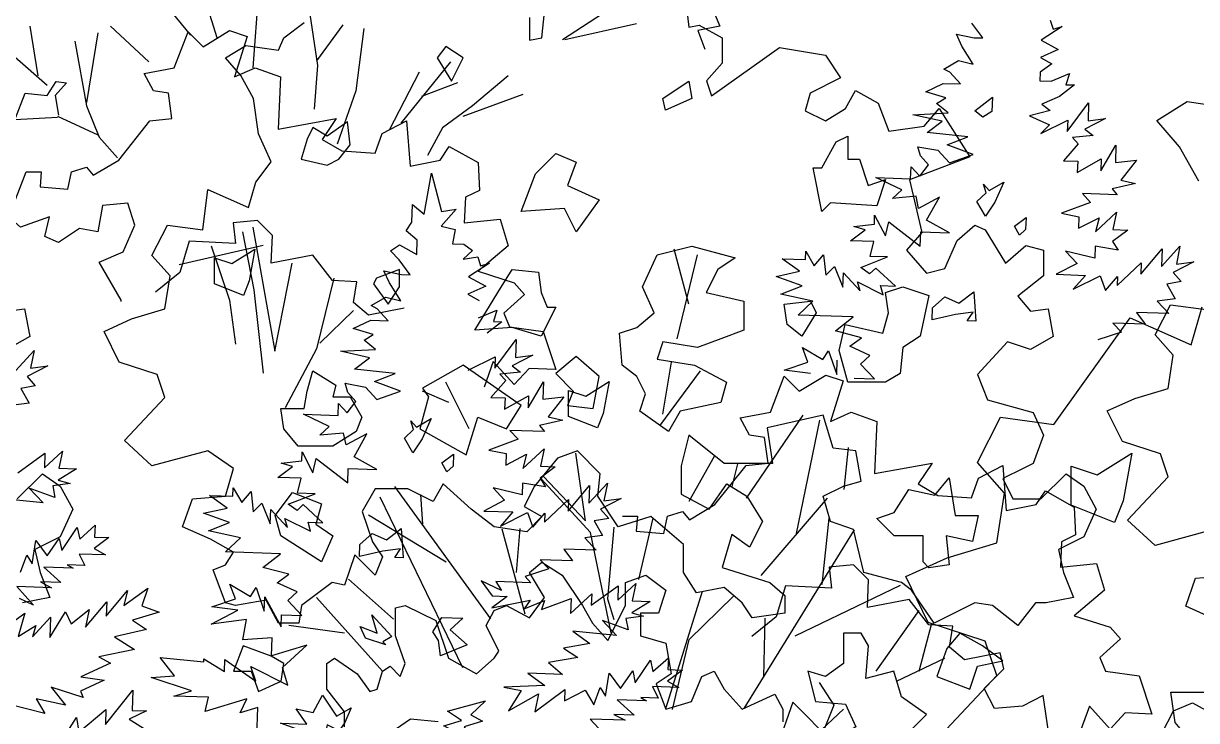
# Model space of a CAD drawing. Header units: inches. Extents: x 11.9 to 85.3, y 21.1 to 37.4.
# Drawn here: x 58.1416 to 58.622, y 22.8488 to 23.1341 of the extents above; entities that cross this region are included whole.
import ezdxf

# ---------------------------------------------------------------- set-up
doc = ezdxf.new("R2010")
doc.units = ezdxf.units.IN
doc.header["$MEASUREMENT"] = 0
doc.layers.add('CAY', color=94, linetype='Continuous')
doc.layers.add('CAY-3', color=61, linetype='Continuous')

# ---------------------------------------------------------------- blocks, each defined once
blk = doc.blocks.new('A$C76451831')
at = {"layer": 'CAY'}
for p, q in [((5219, 1206), (5243.2, 1220.8)), ((5243.2, 1220.8), (5259.1, 1215.5)), ((5930.2, 1214.1), (5920.2, 1227.6)), ((6002.6, 1224.7), (5983.6, 1212.2)), ((5991.9, 1230.5), (5994.4, 1222.3)), ((5994.4, 1222.3), (6002.6, 1224.7)), ((5192.6, 1187), (5205.3, 1219.7)), ((5205.3, 1219.7), (5219, 1206)), ((5259.1, 1215.5), (5247.5, 1178.6)), ((5906.3, 1217.6), (5922.5, 1214.3)), ((5911.3, 1206.6), (5906.3, 1217.6)), ((5922.5, 1214.3), (5930.2, 1214.1)), ((5983.6, 1212.2), (5999.1, 1203.5)), ((5921.6, 1190.3), (5911.3, 1206.6)), ((5999.1, 1203.5), (5983, 1196.4)), ((5894.8, 1185.8), (5908.2, 1193.5)), ((5908.2, 1193.5), (5921.6, 1190.3)), ((5993.3, 1190.6), (5982.6, 1182.8)), ((5983, 1196.4), (5993.3, 1190.6)), ((5165.2, 1181.8), (5192.6, 1187)), ((5173.6, 1165.9), (5165.2, 1181.8)), ((5247.5, 1178.6), (5266.4, 1187)), ((5266.4, 1187), (5289.7, 1178.6)), ((5289.7, 1178.6), (5287.5, 1131.1)), ((5900.1, 1182.9), (5894.8, 1185.8)), ((5910.1, 1172.2), (5900.1, 1182.9)), ((5982.6, 1182.8), (5982.3, 1175.1)), ((5992.7, 1174.7), (6009.3, 1181.8)), ((6009.3, 1181.8), (6006.2, 1171.5)), ((5878.2, 1165.1), (5894.3, 1172.7)), ((5894.3, 1172.7), (5910.1, 1172.2)), ((5982.3, 1175.1), (5992.7, 1174.7)), ((6013.9, 1171.3), (6000.4, 1160.8)), ((6006.2, 1171.5), (6013.9, 1171.3)), ((5187.3, 1163.8), (5173.6, 1165.9)), ((5190.5, 1140.6), (5187.3, 1163.8)), ((5896.6, 1159.5), (5878.2, 1165.1)), ((5888.2, 1154.3), (5896.6, 1159.5)), ((6000.4, 1160.8), (5984.3, 1153.7)), ((5866.6, 1144.2), (5898.8, 1145.8)), ((5898.8, 1145.8), (5888.2, 1154.3)), ((5991.8, 1148), (5973, 1143.2)), ((5984.3, 1153.7), (5991.8, 1148)), ((6007.4, 1128.9), (6026.9, 1154.9)), ((6026.9, 1154.9), (6026.3, 1138.6)), ((5142, 1102.7), (5170.5, 1138.5)), ((5170.5, 1138.5), (5190.5, 1140.6)), ((5287.5, 1131.1), (5340.3, 1140.6)), ((5340.3, 1140.6), (5327.6, 1121.6)), ((5382.5, 1126.9), (5404.6, 1138.5)), ((5404.6, 1138.5), (5407.8, 1097.4)), ((5893.1, 1138.3), (5866.6, 1144.2)), ((5879.6, 1127.9), (5893.1, 1138.3)), ((5973, 1143.2), (5991.3, 1134.9)), ((5983.3, 1127), (6007.8, 1139.3)), ((5991.3, 1134.9), (5983.3, 1127)), ((6007.8, 1139.3), (6007.4, 1128.9)), ((6042.3, 1140.8), (6023.3, 1131)), ((6026.3, 1138.6), (6042.3, 1140.8)), ((5376.1, 1109), (5382.5, 1126.9)), ((5916.6, 1123.9), (5879.6, 1127.9)), ((5897.8, 1116.8), (5916.6, 1123.9)), ((6030.9, 1125.3), (6012.2, 1123.3)), ((6023.3, 1131), (6030.9, 1125.3)), ((5327.6, 1121.6), (5345.5, 1111.1)), ((5435.2, 1102.7), (5443.6, 1115.3)), ((5443.6, 1115.3), (5470, 1100.6)), ((5871, 1115), (5889.4, 1111.7)), ((5873.4, 1106.8), (5871, 1115)), ((5921.5, 1107.8), (5897.8, 1116.8)), ((6017.4, 1117.6), (6003.8, 1102.2)), ((6012.2, 1123.3), (6017.4, 1117.6)), ((6037.9, 1092.9), (6051.8, 1116.4)), ((6051.8, 1116.4), (6051.3, 1100.6)), ((5118.8, 1089), (5142, 1102.7)), ((5345.5, 1111.1), (5376.1, 1109)), ((5407.8, 1097.4), (5435.2, 1102.7)), ((5880.8, 1098.4), (5873.4, 1106.8)), ((5889.4, 1111.7), (5899.9, 1100.4)), ((5899.9, 1100.4), (5921.5, 1107.8)), ((6016.5, 1091.4), (6038.3, 1103.8)), ((6038.3, 1103.8), (6037.9, 1092.9)), ((6051.3, 1100.6), (6070.4, 1102.6)), ((6070.4, 1102.6), (6056.2, 1084.5)), ((5057.6, 1092.1), (5071.3, 1092.1)), ((5071.3, 1092.1), (5070.3, 1078.4)), ((5095.6, 1076.3), (5098.8, 1092.1)), ((5098.8, 1092.1), (5112.5, 1096.3)), ((5112.5, 1096.3), (5118.8, 1089)), ((5470, 1100.6), (5471.1, 1075.2)), ((5864.5, 1085.8), (5864.9, 1096.7)), ((5864.9, 1096.7), (5872.8, 1088.2)), ((5872.8, 1088.2), (5880.8, 1098.4)), ((6003.8, 1102.2), (6016.9, 1101.8)), ((6016.9, 1101.8), (6016.5, 1091.4)), ((5420.6, 1053.6), (5427.3, 1091)), ((5427.3, 1091), (5436.5, 1055.8)), ((5856.5, 1075.7), (5832.8, 1086.9)), ((5832.8, 1086.9), (5864.5, 1085.8)), ((6069.6, 1081.4), (6048.2, 1076.7)), ((6056.2, 1084.5), (6069.6, 1081.4)), ((5070.3, 1078.4), (5095.6, 1076.3)), ((5471.1, 1075.2), (5458.4, 1068.9)), ((5848, 1067.8), (5856.5, 1075.7)), ((6053, 1071.1), (6021.3, 1072.2)), ((6021.3, 1072.2), (6028.7, 1064.2)), ((6048.2, 1076.7), (6053, 1071.1)), ((5409.5, 1046.3), (5410, 1062.2)), ((5410, 1062.2), (5420.6, 1053.6)), ((5458.4, 1068.9), (5457.3, 1045.7)), ((5869.4, 1069.8), (5848, 1067.8)), ((5871.7, 1058.8), (5869.4, 1069.8)), ((5890.7, 1069), (5871.7, 1058.8)), ((5879.1, 1048.1), (5890.7, 1069)), ((6028.7, 1064.2), (6002.1, 1054.3)), ((5449.8, 1058.1), (5436.1, 1042.7)), ((5436.5, 1055.8), (5449.8, 1058.1)), ((5457.3, 1045.7), (5490, 1048.9)), ((5490, 1048.9), (5497.4, 1024.6)), ((5831.4, 1044.3), (5831.6, 1052.5)), ((5831.6, 1052.5), (5841.4, 1033.6)), ((6002.1, 1054.3), (6017.8, 1051)), ((6017.8, 1051), (6017.5, 1040.6)), ((6017.5, 1040.6), (6036.4, 1050.3)), ((6033.2, 1037.3), (6052.4, 1055.2)), ((6036.4, 1050.3), (6033.2, 1037.3)), ((6052.4, 1055.2), (6049.1, 1039.5)), ((5268.6, 1047.8), (5246.4, 1045.7)), ((5246.4, 1045.7), (5248.5, 1026.7)), ((5282.3, 1034.1), (5268.6, 1047.8)), ((5404.2, 1038.3), (5409.5, 1046.3)), ((5414.3, 1029.8), (5404.2, 1038.3)), ((5436.1, 1042.7), (5449.1, 1039.5)), ((5449.1, 1039.5), (5446.4, 1026.4)), ((5809.5, 1029.2), (5823, 1039.2)), ((5812.7, 1042.3), (5831.4, 1044.3)), ((5823, 1039.2), (5812.7, 1042.3)), ((5841.4, 1033.6), (5844.6, 1046.6)), ((5844.6, 1046.6), (5873.3, 1024.3)), ((5900, 1036.5), (5879.1, 1048.1)), ((6062.7, 1039), (6048.8, 1028.6)), ((6049.1, 1039.5), (6062.7, 1039)), ((5206.3, 1028.8), (5197.9, 1000.4)), ((5248.5, 1026.7), (5206.3, 1028.8)), ((5281.2, 1008.8), (5282.3, 1034.1)), ((5413.9, 1016.7), (5414.3, 1029.8)), ((5830.8, 1028.5), (5809.5, 1029.2)), ((5827.6, 1015), (5830.8, 1028.5)), ((5873.3, 1024.3), (5873.7, 1037.4)), ((5873.7, 1037.4), (5900, 1036.5)), ((6048.8, 1028.6), (6053.9, 1020.7)), ((2228.3, 971.5), (2215.1, 1021.6)), ((5273.8, 1025), (5197.2, 1007.3)), ((5390, 1020.2), (5398.3, 1025.4)), ((5397.8, 1011.8), (5390, 1020.2)), ((5398.3, 1025.4), (5413.9, 1016.7)), ((5446.4, 1026.4), (5456.8, 1026.1)), ((5464.8, 1020.4), (5456.3, 1012.5)), ((5456.8, 1026.1), (5464.8, 1020.4)), ((5497.4, 1024.6), (5470, 1001.4)), ((5768.6, 1012.1), (5768.9, 1019.8)), ((5768.9, 1019.8), (5776.6, 1006.4)), ((6005.9, 1019.7), (6016.3, 1008.4)), ((6032.4, 1013.3), (6005.9, 1019.7)), ((6032.8, 1024.2), (6032.4, 1013.3)), ((6053.9, 1020.7), (6032.8, 1024.2)), ((6074.5, 998.7), (6093.9, 1022)), ((6093.3, 1005.7), (6110.2, 1024.2)), ((6093.9, 1022), (6093.3, 1005.7)), ((6110.2, 1024.2), (6107, 1008)), ((2217.8, 939.8), (2236.3, 1016.3)), ((5319.2, 1016.2), (5281.2, 1008.8)), ((5337.1, 993), (5319.2, 1016.2)), ((5407.8, 998.3), (5397.8, 1011.8)), ((5456.3, 1012.5), (5469.5, 1014.7)), ((5480.2, 1008.9), (5461.2, 996.5)), ((5469.5, 1014.7), (5472, 1006.5)), ((5472, 1006.5), (5480.2, 1008.9)), ((5747.3, 1012.8), (5768.6, 1012.1)), ((5763.2, 1001.4), (5747.3, 1012.8)), ((5776.6, 1006.4), (5785.1, 1016.5)), ((5785.1, 1016.5), (5787.1, 997.8)), ((5819.1, 1004.9), (5843.5, 1014.5)), ((5843.5, 1014.5), (5827.6, 1015)), ((6016.3, 1008.4), (5997.4, 998.7)), ((6052.8, 988.6), (6074.8, 1009.1)), ((6074.8, 1009.1), (6074.5, 998.7)), ((6122.9, 1010.1), (6104, 1000.4)), ((6107, 1008), (6122.9, 1010.1)), ((5197.9, 1000.4), (5175.7, 982.4)), ((5389, 990.8), (5383.9, 1001.9)), ((5383.9, 1001.9), (5400.1, 998.6)), ((5400.1, 998.6), (5407.8, 998.3)), ((5461.2, 996.5), (5476.8, 987.8)), ((5470, 1001.4), (5502.7, 990.9)), ((5741.8, 996.7), (5763.2, 1001.4)), ((5765.5, 988.2), (5741.8, 996.7)), ((5787.1, 997.8), (5795.1, 1005.7)), ((5795.1, 1005.7), (5802.6, 986.9)), ((5802.6, 986.9), (5803.1, 1000)), ((5803.1, 1000), (5818.4, 983.6)), ((5827.1, 999.2), (5819.1, 1004.9)), ((5832.7, 1004.4), (5827.1, 999.2)), ((5850.7, 987.9), (5832.7, 1004.4)), ((5997.4, 998.7), (6024.1, 997.7)), ((6024.1, 997.7), (6012.8, 985)), ((6012.8, 985), (6037.3, 997.3)), ((6037.3, 997.3), (6042.2, 983.9)), ((6042.2, 983.9), (6053.1, 996.7)), ((6053.1, 996.7), (6052.8, 988.6)), ((6104, 1000.4), (6111.4, 992)), ((5359.3, 991.9), (5337.1, 993)), ((5356.1, 972.9), (5359.3, 991.9)), ((5399.3, 974.6), (5389, 990.8)), ((5476.8, 987.8), (5460.6, 980.6)), ((5502.7, 990.9), (5512.2, 980.3)), ((5746.2, 980.7), (5765.5, 988.2)), ((5818.4, 983.6), (5815.9, 991.8)), ((5815.9, 991.8), (5839.5, 980.1)), ((5839.5, 980.1), (5837.1, 988.4)), ((5837.1, 988.4), (5850.7, 987.9)), ((6111.4, 992), (6098.2, 989.7)), ((6098.2, 989.7), (6105.9, 976.3)), ((5372.4, 970.1), (5385.8, 977.8)), ((5385.8, 977.8), (5399.3, 974.6)), ((5460.6, 980.6), (5470.9, 974.8)), ((5512.2, 980.3), (5493.2, 963.4)), ((5775.4, 974.2), (5746.2, 980.7)), ((5761.9, 961.5), (5775.4, 974.2)), ((6105.9, 976.3), (6089.5, 974.1)), ((6089.5, 974.1), (6099.9, 962.9)), ((5040, 965.1), (5056.1, 967.1)), ((5056.1, 967.1), (5060.8, 941.9)), ((5369.8, 961.3), (5356.1, 972.9)), ((5402.5, 967.7), (5369.8, 961.3)), ((5377.7, 967.2), (5372.4, 970.1)), ((5387.7, 956.4), (5377.7, 967.2)), ((5470.3, 959), (5486.9, 966.1)), ((5486.9, 966.1), (5483.8, 955.8)), ((5493.2, 963.4), (5498.5, 950.8)), ((6070.5, 963.9), (6078.3, 953.2)), ((6099.9, 962.9), (6070.5, 963.9)), ((5355.8, 949.4), (5371.9, 957)), ((5371.9, 957), (5387.7, 956.4)), ((5491.5, 955.5), (5478, 945.1)), ((5483.8, 955.8), (5491.5, 955.5)), ((5812.1, 959.8), (5761.9, 961.5)), ((5795.8, 947.2), (5812.1, 959.8)), ((6078.3, 953.2), (6048.9, 954.2)), ((6048.9, 954.2), (6056.8, 945.8)), ((5060.8, 941.9), (5040, 930.1)), ((5374.2, 943.7), (5355.8, 949.4)), ((5365.8, 938.6), (5374.2, 943.7)), ((5498.5, 950.8), (5529.1, 946.6)), ((5529.1, 946.6), (5540.7, 911.8)), ((5819.6, 940.9), (5795.8, 947.2)), ((6056.8, 945.8), (6035.2, 938.9)), ((5376.4, 930.1), (5365.8, 938.6)), ((5485, 913.1), (5504.5, 939.2)), ((5504.5, 939.2), (5503.9, 922.9)), ((5770.8, 918.6), (5765.8, 931.9)), ((5765.8, 931.9), (5784.4, 920.9)), ((5808.9, 933.2), (5819.6, 940.9)), ((5827.2, 924.8), (5808.9, 933.2)), ((5344.2, 928.5), (5376.4, 930.1)), ((5370.7, 922.5), (5344.2, 928.5)), ((5357.2, 912.1), (5370.7, 922.5)), ((5460.9, 911.2), (5485.4, 923.5)), ((5485.4, 923.5), (5485, 913.1)), ((5519.9, 925), (5501, 915.3)), ((5503.9, 922.9), (5519.9, 925)), ((5784.4, 920.9), (5789.7, 928.8)), ((5789.7, 928.8), (5797.1, 907.3)), ((5797.1, 907.3), (5797.6, 920.4)), ((5818.7, 916.9), (5827.2, 924.8)), ((2201.9, 860.6), (2238.9, 910.7)), ((2204.6, 871.1), (2212.5, 918.7)), ((5394.2, 908.1), (5357.2, 912.1)), ((5483.7, 919.1), (5475.3, 895.9)), ((5502.7, 898.1), (5483.7, 919.1)), ((5501, 915.3), (5508.5, 909.6)), ((5516.4, 912.8), (5502.7, 898.1)), ((5540.7, 911.8), (5516.4, 912.8)), ((5749.2, 911.2), (5770.8, 918.6)), ((5773.1, 908.1), (5749.2, 911.2)), ((5831.4, 903.4), (5818.7, 916.9)), ((2027.8, 857.9), (2006.6, 900.2)), ((5351, 891), (5348.6, 899.3)), ((5348.6, 899.3), (5367.1, 895.9)), ((5375.4, 901.1), (5394.2, 908.1)), ((5399.1, 892.1), (5375.4, 901.1)), ((5495.1, 901.9), (5481.4, 886.5)), ((5508.5, 909.6), (5489.8, 907.5)), ((5489.8, 907.5), (5495.1, 901.9)), ((5515.5, 877.1), (5529.5, 900.7)), ((5529.5, 900.7), (5528.9, 884.8)), ((5812.9, 904), (5831.4, 903.4)), ((2009.3, 881.7), (1985.5, 892.2)), ((5358.4, 882.6), (5351, 891)), ((5367.1, 895.9), (5377.5, 884.7)), ((5377.5, 884.7), (5399.1, 892.1)), ((5342.1, 870.1), (5342.5, 880.9)), ((5342.5, 880.9), (5350.4, 872.5)), ((5350.4, 872.5), (5358.4, 882.6)), ((5481.4, 886.5), (5494.5, 886)), ((5494.1, 875.6), (5515.9, 888)), ((5494.5, 886), (5494.1, 875.6)), ((5515.9, 888), (5515.5, 877.1)), ((5528.9, 884.8), (5548, 886.9)), ((5548, 886.9), (5533.8, 868.8)), ((2281, 794.5), (2332.5, 870.4)), ((2491.6, 827), (2512.8, 868.3)), ((2512.8, 868.3), (2561.2, 861.8)), ((5310.5, 871.2), (5342.1, 870.1)), ((5334.1, 859.9), (5310.5, 871.2)), ((5533.8, 868.8), (5547.3, 865.6)), ((2326.2, 761), (2347.8, 865.6)), ((5325.6, 852), (5334.1, 859.9)), ((5498.9, 856.4), (5506.3, 848.5)), ((5530.6, 855.3), (5498.9, 856.4)), ((5547.3, 865.6), (5525.8, 860.9)), ((5525.8, 860.9), (5530.6, 855.3)), ((5347, 854), (5325.6, 852)), ((5349.4, 843.1), (5347, 854)), ((5368.3, 853.3), (5349.4, 843.1)), ((5356.7, 832.4), (5368.3, 853.3)), ((5506.3, 848.5), (5479.7, 838.5)), ((2134, 774), (2125.3, 835.7)), ((2370.1, 802.5), (2374.1, 840.9)), ((5309, 828.6), (5309.3, 836.7)), ((5309.3, 836.7), (5319, 817.8)), ((5479.7, 838.5), (5495.4, 835.2)), ((5495.4, 835.2), (5495.1, 824.8)), ((5510.8, 821.5), (5530, 839.5)), ((5530, 839.5), (5526.8, 823.7)), ((2228.6, 791.9), (2251.7, 832.8)), ((2268, 805.1), (2272.9, 825.9)), ((2516.4, 799.3), (2491.6, 827)), ((5290.3, 826.5), (5309, 828.6)), ((5300.6, 823.4), (5290.3, 826.5)), ((5319, 817.8), (5322.2, 830.9)), ((5322.2, 830.9), (5350.9, 808.5)), ((5377.6, 820.8), (5356.7, 832.4)), ((5495.1, 824.8), (5514, 834.6)), ((5514, 834.6), (5510.8, 821.5)), ((2095.8, 814.5), (2134, 774)), ((5049.4, 794.1), (5072.6, 816.9)), ((5072.6, 816.9), (5088.7, 805.5)), ((5287.1, 813.5), (5300.6, 823.4)), ((5308.4, 812.7), (5287.1, 813.5)), ((5350.9, 808.5), (5351.3, 821.7)), ((5351.3, 821.7), (5377.6, 820.8)), ((5540.3, 823.2), (5526.4, 812.8)), ((5526.8, 823.7), (5540.3, 823.2)), ((2047.7, 684.5), (1960.2, 805.1)), ((2138.7, 763.4), (2093.5, 812.2)), ((5088.7, 805.5), (5100.1, 784.6)), ((5246.2, 796.3), (5246.5, 804)), ((5246.5, 804), (5254.2, 790.6)), ((5305.2, 799.3), (5308.4, 812.7)), ((5510, 797.5), (5483.5, 803.9)), ((5483.5, 803.9), (5494, 792.7)), ((5510.4, 808.4), (5510, 797.5)), ((5531.5, 805), (5510.4, 808.4)), ((5526.4, 812.8), (5531.5, 805)), ((5552.1, 782.9), (5571.5, 806.3)), ((5570.9, 790), (5587.9, 808.4)), ((5571.5, 806.3), (5570.9, 790)), ((5587.9, 808.4), (5584.6, 792.2)), ((2022.3, 639.8), (1946.8, 795.6)), ((1985.8, 770.9), (1983.8, 797.9)), ((2294.3, 724.1), (2354.9, 794.5)), ((2509.3, 753.8), (2516.4, 799.3)), ((5240.9, 785.6), (5224.9, 797.1)), ((5224.9, 797.1), (5246.2, 796.3)), ((5254.2, 790.6), (5262.7, 800.7)), ((5262.7, 800.7), (5264.7, 782.1)), ((5296.7, 789.1), (5321.1, 798.7)), ((5321.1, 798.7), (5305.2, 799.3)), ((5494, 792.7), (5475, 782.9)), ((5530.4, 772.8), (5552.4, 793.3)), ((5552.4, 793.3), (5552.1, 782.9)), ((5600.5, 794.4), (5581.6, 784.6)), ((5584.6, 792.2), (5600.5, 794.4)), ((5100.1, 784.6), (5088.7, 759.5)), ((5219.4, 781), (5240.9, 785.6)), ((5264.7, 782.1), (5272.7, 790)), ((5272.7, 790), (5280.2, 771.1)), ((5280.2, 771.1), (5280.7, 784.3)), ((5280.7, 784.3), (5296, 767.8)), ((5304.7, 783.4), (5296.7, 789.1)), ((5310.3, 788.7), (5304.7, 783.4)), ((5328.3, 772.2), (5310.3, 788.7)), ((5475, 782.9), (5501.7, 782)), ((5501.7, 782), (5490.4, 769.2)), ((5490.4, 769.2), (5514.9, 781.5)), ((5514.9, 781.5), (5519.8, 768.2)), ((5581.6, 784.6), (5589, 776.2)), ((2007, 736.3), (1936.2, 779.1)), ((2182.7, 720.5), (2195.7, 776.4)), ((2350.1, 715.8), (2356.4, 776.4)), ((5243.1, 772.4), (5219.4, 781)), ((5223.8, 764.9), (5243.1, 772.4)), ((5296, 767.8), (5293.5, 776.1)), ((5293.5, 776.1), (5317.1, 764.4)), ((5314.7, 772.6), (5328.3, 772.2)), ((5317.1, 764.4), (5314.7, 772.6)), ((5519.8, 768.2), (5530.7, 781)), ((5530.7, 781), (5530.4, 772.8)), ((5589, 776.2), (5575.8, 773.9)), ((5575.8, 773.9), (5583.5, 760.5)), ((2079.1, 689), (2057.9, 766.3)), ((2071.1, 726.8), (2074.5, 766.9)), ((2157.5, 671.8), (2138.7, 763.4)), ((2159.9, 768.1), (2154, 702.8)), ((2278.7, 602.9), (2379.6, 765.8)), ((5253, 758.5), (5223.8, 764.9)), ((5583.5, 760.5), (5567.1, 758.4)), ((2463.9, 740.3), (2509.3, 753.8)), ((5088.7, 759.5), (5065.6, 747.7)), ((5239.5, 745.8), (5253, 758.5)), ((5567.1, 758.4), (5577.6, 747.1)), ((2426.2, 723.2), (2463.9, 740.3)), ((5065.6, 747.7), (5070.3, 726.8)), ((5289.7, 744), (5239.5, 745.8)), ((5273.4, 731.5), (5289.7, 744)), ((5526.5, 738.5), (5534.4, 730.1)), ((5555.9, 737.5), (5526.5, 738.5)), ((5577.6, 747.1), (5548.1, 748.2)), ((5548.1, 748.2), (5555.9, 737.5)), ((5297.2, 725.2), (5273.4, 731.5)), ((5534.4, 730.1), (5512.8, 723.1)), ((1958.8, 684.4), (1917.8, 720.8)), ((2446.8, 681.3), (2426.2, 723.2)), ((5070.3, 726.8), (5079.3, 704)), ((5286.5, 717.4), (5297.2, 725.2)), ((5304.8, 709.1), (5286.5, 717.4)), ((5472.8, 719.1), (5482.8, 705.6)), ((5491.1, 710.3), (5472.8, 719.1)), ((5518.1, 717.5), (5485.9, 718.6)), ((5485.9, 718.6), (5491.1, 710.3)), ((5512.8, 723.1), (5518.1, 717.5)), ((2207.6, 603.7), (2240.9, 709.9)), ((2325.4, 669), (2421.3, 715.4)), ((5248.4, 702.9), (5243.4, 716.2)), ((5243.4, 716.2), (5262.1, 705.1)), ((5262.1, 705.1), (5267.3, 713.1)), ((5267.3, 713.1), (5274.7, 691.5)), ((5296.4, 701.2), (5304.8, 709.1)), ((5554.2, 689.5), (5573.5, 707.4)), ((5573.1, 697), (5597.7, 714.7)), ((5573.5, 707.4), (5573.1, 697)), ((5597.3, 701.6), (5613.7, 716.9)), ((5597.7, 714.7), (5597.3, 701.6)), ((5613.7, 716.9), (5610.4, 701.1)), ((1948.8, 636.8), (1888.7, 704)), ((2154, 702.8), (2159.9, 684)), ((2228.7, 665.9), (2269.2, 705.2)), ((5079.3, 704), (5054.2, 699.3)), ((5226.8, 695.5), (5248.4, 702.9)), ((5274.7, 691.5), (5275.2, 704.7)), ((5275.2, 704.7), (5290.1, 677.4)), ((5309, 687.6), (5296.4, 701.2)), ((5496.3, 705.1), (5482.4, 694.7)), ((5482.4, 694.7), (5517.5, 701.6)), ((5482.8, 705.6), (5496.3, 705.1)), ((5517.5, 701.6), (5511.8, 693.7)), ((5511.8, 693.7), (5530.6, 701.2)), ((5527.6, 693.1), (5554.7, 703.1)), ((5530.6, 701.2), (5527.6, 693.1)), ((5554.7, 703.1), (5554.2, 689.5)), ((5626.7, 700.5), (5610, 690.2)), ((5610.4, 701.1), (5626.7, 700.5)), ((2296.7, 631.7), (2297.9, 685.1)), ((2399.3, 636.8), (2438.6, 692.2)), ((5226.3, 679.6), (5250.7, 692.4)), ((5250.7, 692.4), (5226.8, 695.5)), ((5290.1, 677.4), (5290.5, 688.3)), ((5290.5, 688.3), (5309, 687.6)), ((5620.8, 687.1), (5604.8, 685)), ((5604.8, 685), (5606.7, 674.5)), ((5610, 690.2), (5620.8, 687.1)), ((1914.2, 671.4), (1863.5, 678.5)), ((2438.6, 636.8), (2450, 680.8)), ((2498.7, 664.2), (2446.8, 681.3)), ((5258.6, 683.9), (5226.3, 679.6)), ((5255.2, 665.5), (5258.6, 683.9)), ((5606.7, 674.5), (5583.5, 683)), ((5583.5, 683), (5596.1, 669.4)), ((2213.4, 601.8), (2228.7, 665.9)), ((2509.3, 632.9), (2498.7, 664.2)), ((5282, 667.2), (5255.2, 665.5)), ((5281.5, 650.9), (5282, 667.2)), ((5596.1, 669.4), (5556.4, 673.5)), ((5556.4, 673.5), (5571.9, 662.1)), ((5313.5, 660.7), (5281.5, 650.9)), ((5291.5, 640.2), (5313.5, 660.7)), ((5571.9, 662.1), (5547.7, 658)), ((5547.7, 658), (5561, 649.3)), ((2417.8, 627.7), (2461.8, 648.6)), ((5179.9, 649.5), (5219.6, 645.4)), ((5192.9, 632.7), (5179.9, 649.5)), ((5219.6, 645.4), (5219.7, 648.1)), ((5219.7, 648.1), (5238.4, 636.6)), ((5238.4, 636.6), (5238.7, 647.4)), ((5238.7, 647.4), (5267.1, 627.9)), ((5561, 649.3), (5534.1, 644.8)), ((5534.1, 644.8), (5546.9, 634)), ((5613.2, 626.2), (5627.1, 647)), ((5627.1, 647), (5629.4, 636.5)), ((5629.4, 636.5), (5643.5, 649.2)), ((5643.5, 649.2), (5643.1, 638.3)), ((5171.6, 631.2), (5192.9, 632.7)), ((5262.5, 641.2), (5296.4, 624.1)), ((5267.1, 627.9), (5262.5, 641.2)), ((5296.4, 624.1), (5291.5, 640.2)), ((5515.2, 635.1), (5530.7, 623.7)), ((5546.9, 634), (5515.2, 635.1)), ((5586.1, 614), (5589.5, 635.2)), ((5589.5, 635.2), (5599.9, 621.2)), ((5599.9, 621.2), (5610.9, 637.2)), ((5610.9, 637.2), (5613.2, 626.2)), ((5656.2, 637.9), (5642.7, 627.9)), ((5643.1, 638.3), (5656.2, 637.9)), ((5208.3, 619), (5171.6, 631.2)), ((5530.7, 623.7), (5493.4, 622.2)), ((5493.4, 622.2), (5509.2, 619.4)), ((5575.4, 606.2), (5581.3, 621.9)), ((5581.3, 621.9), (5586.1, 614)), ((5629, 622.9), (5634, 612.3)), ((5652.9, 622.1), (5629, 622.9)), ((5642.7, 627.9), (5652.9, 622.1)), ((5192.3, 614.2), (5208.3, 619)), ((5224, 613.1), (5192.3, 614.2)), ((5220.8, 600), (5224, 613.1)), ((5258.8, 611.8), (5220.8, 600)), ((5252.9, 598.9), (5258.8, 611.8)), ((5509.2, 619.4), (5497.7, 600.8)), ((5497.7, 600.8), (5525, 616.1)), ((5521.7, 599.9), (5549.1, 620.3)), ((5525, 616.1), (5521.7, 599.9)), ((5549.1, 620.3), (5548.8, 609.9)), ((5548.8, 609.9), (5567.7, 619.6)), ((5567.7, 619.6), (5575.4, 606.2)), ((5596.8, 610.9), (5612.2, 596.8)), ((5623.5, 610), (5596.8, 610.9)), ((5618.2, 612.9), (5623.5, 610)), ((5634, 612.3), (5618.2, 612.9)), ((2334.4, 569.5), (2369.4, 602.2)), ((5268.9, 603.8), (5252.9, 598.9)), ((5268, 577.1), (5268.9, 603.8)), ((5603.9, 592.1), (5572.2, 593.2)), ((5572.2, 593.2), (5587.5, 576.3)), ((5612.2, 596.8), (5593.6, 597.4)), ((5593.6, 597.4), (5603.9, 592.1))]:
    blk.add_line(p, q, dxfattribs=at)
for points in [[(5682, 1245), (5690.4, 1225), (5670.4, 1220.8), (5676.7, 1203.9)], [(5271.7, 1376.9), (5269.6, 1256.6), (5264.3, 1187)], [(5192.6, 1338.9), (5231.6, 1214.5)], [(2082.9, 1232.9), (2082.9, 1212.1), (2094.3, 1214.4), (2096.6, 1237.6)], [(2225.9, 1244.3), (2228.3, 1223.9), (2237.7, 1225.8), (2258.6, 1214.4), (2258.6, 1191.2), (2244.4, 1175.1), (2249.1, 1161.4), (2311.2, 1205.4), (2352.9, 1198.3), (2366.7, 1177.9), (2339.1, 1163.7), (2334.4, 1147.6), (2352.9, 1138.5), (2371.4, 1149.9), (2380.4, 1166.1), (2401.2, 1154.7), (2410.7, 1129.1), (2442.9, 1133.8), (2456.7, 1149.9), (2484.6, 1105.9), (2429.6, 1084.7), (2441, 1036.7), (2426.8, 1020.6), (2445.3, 999.7), (2461.8, 1004.1), (2473.2, 1029.6), (2489.3, 1043.4), (2498.7, 1039.1), (2517.2, 1008.8), (2535.7, 1024.9), (2551.8, 1020.6), (2551.8, 997.4), (2528.6, 978.9), (2540, 965.1), (2556.1, 967.1), (2560.8, 941.9), (2540, 930.1), (2519.2, 937.2), (2491.7, 907.3), (2500.7, 884.1), (2542.4, 872.7), (2551.8, 851.9), (2542.4, 826.3), (2533.3, 821.6), (2514.8, 812.5), (2523.9, 794.1), (2549.4, 794.1), (2572.6, 816.9), (2588.7, 805.5), (2600.1, 784.6), (2588.7, 759.5), (2565.6, 747.7), (2570.3, 726.8), (2579.3, 704), (2554.2, 699.3), (2544.7, 699.3), (2528.6, 678.5), (2505.4, 696.9), (2489.3, 699.3), (2452.3, 680.8), (2431.5, 710.7), (2422.5, 717.8), (2387.9, 726.8), (2378.5, 766.1), (2357.6, 773.2), (2350.9, 796.4), (2369.4, 805.5), (2385.5, 810.2), (2380.8, 837.7), (2360, 840.1), (2350.9, 870.4), (2299.8, 858.6), (2304.6, 826.3), (2260.5, 826.3), (2228.3, 851.9), (2221.2, 824), (2221.2, 798.4), (2246.8, 784.6), (2262.9, 807.8), (2281.4, 796.4), (2295.5, 773.2), (2283.7, 750), (2267.6, 761.4), (2258.6, 731.5), (2302.2, 717.8), (2316, 706), (2316, 689.9), (2286.1, 685.5), (2277, 699.3), (2260.5, 713.1), (2235.4, 708.3), (2223.6, 726.8), (2223.6, 752.4), (2193.7, 777.9), (2163.8, 768.5), (2145.4, 796.4), (2147.3, 816.9), (2126.9, 837.7), (2108.4, 831), (2087.6, 805.5), (2078.1, 787), (2094.3, 777.9), (2080.5, 763.8), (2050.6, 768.5), (2029.8, 784.6), (2004.2, 807.8), (1995.2, 791.7), (1972, 803.1), (1942.1, 803.1), (1930.3, 782.3), (1939.8, 754.7), (1948.8, 741), (1942.1, 724.5), (1930.3, 736.3), (1923.7, 742.9), (1914.2, 715.4), (1902.8, 717.8), (1874.9, 696.9), (1872.6, 680.8), (1854.1, 680.8), (1842.7, 701.7), (1814.8, 696.9), (1805.7, 699.3), (1794.3, 729.2), (1805.7, 733.9), (1812.8, 745.3), (1792, 757.1), (1766.4, 768.5), (1775.5, 794.1), (1805.7, 796.4), (1812.8, 821.6), (1789.6, 837.7), (1738.5, 824), (1713.4, 847.2), (1750.3, 886.5), (1743.2, 907.3), (1708.6, 918.7), (1694.9, 946.6), (1720, 958), (1750.3, 967.1), (1755, 997.4), (1738.5, 1015.9), (1752.7, 1043.4), (1784.9, 1039.1), (1789.6, 1076), (1826.6, 1059.5), (1833.2, 1082.7), (1847.4, 1101.2), (1835.6, 1126.7), (1831.3, 1159), (1819.5, 1179.8), (1805.7, 1196), (1824.2, 1207.4), (1854.1, 1203), (1858.8, 1214.4), (1877.3, 1228.2)], [(5140.9, 1297.8), (5207.4, 1216.6)], [(5310.7, 1274.6), (5323.4, 1189.1), (5320.2, 1149.1)], [(5595.5, 1244), (5547, 1212.3)], [(5017.5, 1222.9), (5076.6, 1171.2)], [(5060.8, 1225), (5068.2, 1179.7)], [(5134.6, 1225), (5169.4, 1192.3)], [(5346.6, 1226.1), (5322.3, 1193.4)], [(5365.6, 1222.9), (5358.2, 1165.9), (5341.3, 1117.4)], [(5614.5, 1227.1), (5549.1, 1212.3)], [(1614, 910.8), (1631, 929.2), (1627.7, 913), (1643.6, 915.2), (1624.7, 905.4), (1632.1, 897), (1618.9, 894.7), (1626.6, 881.3), (1610.2, 879.2)], [(1616.2, 817.7), (1640.9, 835.5), (1640.4, 822.3), (1656.8, 837.6), (1653.5, 821.9), (1669.8, 821.3), (1653.1, 811), (1663.9, 807.9), (1648, 805.8), (1649.9, 795.3), (1626.6, 803.8), (1639.3, 790.2), (1599.5, 794.3)], [(1618.5, 727), (1624.5, 742.7), (1629.2, 734.8), (1632.6, 756), (1643, 742), (1654, 757.9), (1656.3, 747), (1670.2, 767.8), (1672.6, 757.3), (1686.6, 770), (1686.2, 759.1), (1699.3, 758.6), (1685.9, 748.7), (1696.1, 742.9), (1672.1, 743.7), (1677.2, 733.1), (1661.3, 733.7), (1666.6, 730.8), (1639.9, 731.7), (1655.3, 717.6), (1636.8, 718.2), (1647, 712.9), (1615.3, 714), (1630.6, 697.1), (1617.6, 703)], [(1598, 672), (1622.6, 689.7), (1616.4, 668.6), (1632.6, 678.5), (1629.6, 668.1), (1646.1, 686.1), (1645.4, 667.6), (1659.8, 691.1), (1664.9, 680), (1681.2, 693.1), (1677.9, 676.9), (1697.3, 700.2), (1696.8, 687.1), (1716.2, 710.4), (1713, 696.9), (1734.9, 712.5), (1729.3, 696.4), (1745, 690.8), (1720.7, 683.5), (1733.6, 674.9), (1704.3, 668.2), (1722.5, 656.7), (1690.1, 650.1), (1700.8, 644.3), (1673.6, 631.7), (1694.8, 628.7), (1673.2, 618.6), (1675.7, 613), (1646.5, 622.2), (1659.6, 605.9), (1633, 611.8), (1640.7, 598.4), (1590.4, 611)], [(1649.9, 563.6), (1669.6, 594.7), (1671.9, 581.4), (1696.6, 601.9), (1696.1, 588.3), (1721.2, 619.6), (1720.6, 601), (1733.7, 600.6), (1717.6, 593), (1735.8, 581.9)], [(5101.9, 1211.3), (5112.5, 1152.2), (5124.1, 1123.8), (5140.9, 1104.8)], [(5123, 1218.7), (5112.5, 1155.4)], [(5444.7, 1192.3), (5399.3, 1136.4)], [(5416.2, 1182.8), (5388.8, 1130.1)], [(5497.4, 1179.7), (5464.7, 1152.2), (5437.3, 1132.2), (5423.6, 1106.9)], [(5086.1, 1141.7), (5047.1, 1139.6), (5056.6, 1163.8), (5076.6, 1161.7), (5085, 1174.4), (5094.5, 1173.3), (5084, 1161.7), (5087.2, 1143.8)], [(5451, 1173.3), (5418.3, 1160.7)], [(5456.3, 1142.7), (5511.1, 1162.8)], [(5086.1, 1142.7), (5123, 1125.9)], [(5144.1, 974), (5144.1, 975), (5124.1, 1009.8), (5146.2, 1019.3), (5156.8, 1043.6), (5150.4, 1063.6), (5127.2, 1061.5), (5123, 1037.3), (5106.1, 1040.4), (5087.2, 1027.8), (5074.5, 1033.1), (5078.7, 1051), (5052.3, 1041.5), (5041.8, 1051), (5057.6, 1092.1)], [(5963.8, 1034.3), (5959.1, 1042.6), (5969.8, 1050.4), (5969.4, 1039.5), (5963.8, 1034.3)], [(5264.3, 1041.5), (5284.4, 928.6), (5300.2, 1008.8)], [(5254.8, 1037.3), (5265.4, 984.5), (5273.8, 908.6)], [(5226.4, 1024.6), (5243.2, 975), (5248.5, 935)], [(5338.2, 995.1), (5322.3, 930.7), (5293.9, 877)], [(5356.1, 965.6), (5325.5, 936)], [(5441.4, 818.5), (5436.7, 826.9), (5447.4, 834.6), (5447, 823.8), (5441.4, 818.5)], [(1999.5, 590.8), (1974.4, 593.1), (1960.6, 583.7)], [(1914.2, 586), (1914.2, 599.8), (1898.1, 620.6), (1898.1, 643.8), (1905.2, 648.6), (1925.6, 634.4), (1937.4, 618.3), (1944.1, 620.6), (1948.8, 636.8), (1955.9, 641.5), (1964.9, 632), (1969.6, 643.8), (1960.6, 669), (1960.6, 694.6), (1969.6, 696.9), (1997.6, 683.2), (2009, 648.6), (2034.5, 634.4), (2050.6, 648.6), (2054.9, 655.2), (2043.5, 678.5), (2050.6, 692.2), (2062, 696.9), (2082.9, 685.5), (2096.6, 704), (2082.9, 726.8), (2094.3, 736.3), (2112.7, 724.5), (2131.2, 696.9), (2140.6, 680.8), (2154.4, 664.7), (2170.5, 696.9), (2170.5, 717.8), (2189, 724.5), (2207.5, 710.7), (2200.8, 689.9), (2184.3, 689.9), (2184.3, 669), (2207.5, 662.3), (2212.2, 634.4), (2198.4, 625.4), (2207.5, 602.2), (2230.7, 609.2), (2240.1, 632), (2251.5, 636.8), (2260.5, 620.6), (2277, 602.2), (2306.9, 615.9), (2314, 602.2), (2314, 590.8)]]:
    blk.add_lwpolyline(points, dxfattribs=at)
for points in [[(2022.5, 1195.9), (2006.6, 1206.4), (1998.7, 1195.9), (2011.9, 1174.8)], [(2220.4, 1169.5), (2228.3, 1174.8), (2231, 1158.9), (2207.2, 1148.4), (2204.6, 1158.9)], [(5922.9, 1147.7), (5939.2, 1160.3), (5938.7, 1147.1), (5930.4, 1142)], [(1919.5, 1116.7), (1916.9, 1137.8), (1898.4, 1124.6), (1885.2, 1132.5), (1880, 1122), (1874.7, 1103.5), (1898.4, 1098.2), (1909, 1103.5)], [(2362.9, 1119.3), (2373.5, 1124.6), (2373.5, 1103.5), (2384.1, 1103.5), (2392, 1079.7), (2407.8, 1085), (2399.9, 1061.2), (2357.7, 1063.9), (2349.7, 1055.9), (2341.8, 1095.6), (2349.7, 1095.6)], [(2088.5, 1090.3), (2106.9, 1108.8), (2125.4, 1100.8), (2117.5, 1079.7), (2146.5, 1066.5), (2125.4, 1037.5), (2114.9, 1058.6), (2075.3, 1055.9)], [(5925, 1065.1), (5933.4, 1073), (5931, 1080.8), (5936.2, 1075.1), (5949.6, 1082.8), (5941.3, 1064.5), (5932.7, 1051.7)], [(1795.5, 989.9), (1795.5, 1013.7), (1811.3, 1008.4), (1832.5, 1021.6), (1827.2, 992.6), (1821.9, 979.4)], [(2209.9, 855.3), (2183.5, 873.8), (2188.8, 889.6), (2180.8, 905.5), (2167.6, 916), (2165, 945.1), (2180.8, 950.3), (2196.7, 963.5), (2186.1, 987.3), (2199.3, 1016.3), (2231, 1024.3), (2270.6, 1013.7), (2254.7, 1003.1), (2244.2, 982), (2278.5, 974.1), (2278.5, 947.7), (2257.4, 939.8), (2236.3, 931.9), (2204.6, 937.1), (2199.3, 921.3), (2233.6, 916), (2262.7, 900.2), (2257.4, 881.7), (2220.4, 873.8)], [(1943.3, 995.2), (1940.7, 989.9), (1953.9, 971.5), (1964.4, 987.3), (1964.4, 1003.1)], [(2054.1, 982), (2067.3, 1003.1), (2091.1, 1000.5), (2093.7, 982), (2099, 968.8), (2106.9, 968.8), (2093.7, 942.4), (2067.3, 950.3), (2033, 947.7)], [(2365.6, 929.2), (2370.9, 953), (2405.2, 945.1), (2410.4, 963.5), (2407.8, 982), (2423.6, 987.3), (2447.4, 979.4), (2439.5, 942.4), (2423.6, 931.9), (2421, 908.1), (2407.8, 900.2), (2373.5, 900.2)], [(2318.1, 953), (2315.4, 971.5), (2339.2, 974.1), (2344.5, 963.5), (2331.3, 942.4)], [(5923.9, 955.9), (5916.2, 956.2), (5921.4, 964.1), (5905.5, 962), (5884.1, 957.3), (5884.4, 968.1), (5895.7, 978.2), (5908.6, 972.3), (5922.1, 982.7)], [(2141.2, 876.4), (2146.5, 905.5), (2125.4, 923.9), (2106.9, 908.1), (2122.8, 892.2), (2117.5, 879)], [(1903.7, 887), (1919.5, 887), (1930.1, 868.5), (1924.8, 855.3), (1903.7, 842.1), (1872, 842.1), (1858.8, 857.9), (1856.2, 876.4), (1877.3, 876.4), (1880, 892.2), (1885.2, 910.7), (1906.4, 897.5)], [(2062.1, 857.9), (2075.3, 879), (2022.5, 916), (1985.5, 894.9), (1990.8, 887), (1982.9, 857.9), (2025.1, 834.2), (2035.7, 868.5)], [(5552.4, 869.2), (5552.4, 892.9), (5568.2, 887.7), (5589.3, 900.9), (5584, 871.8), (5578.8, 858.6)], [(5402.6, 849.4), (5411, 857.2), (5408.6, 865), (5413.8, 859.4), (5427.2, 867.1), (5418.9, 848.8), (5410.3, 835.9)], [(2577.1, 788.1), (2577.1, 823.8), (2600.8, 815.8), (2632.5, 835.6), (2624.6, 792.1), (2616.7, 772.3)], [(2415.7, 781.4), (2428.9, 802.5), (2452.7, 797.2), (2465.9, 813), (2471.2, 778.7), (2492.3, 778.7), (2487, 755), (2463.2, 760.2), (2465.9, 733.8), (2447.4, 731.2), (2442.1, 736.5), (2442.1, 760.2), (2415.7, 760.2), (2399.9, 776.1)], [(1856.2, 760.2), (1850.9, 778.7), (1866.8, 799.8), (1893.2, 789.3), (1887.9, 770.8), (1903.7, 760.2), (1893.2, 736.5)], [(5401.5, 740.1), (5393.8, 740.4), (5399.1, 748.4), (5383.1, 746.2), (5361.7, 741.5), (5362, 752.4), (5373.3, 762.4), (5386.2, 756.5), (5399.7, 766.9)], [(5385.6, 660.9), (5367.2, 667), (5362.2, 677.6), (5377.8, 671.6), (5372.9, 688.1), (5391.3, 668.4), (5383, 663.7)], [(5433.8, 664.7), (5428.6, 672.6), (5436.8, 685.9), (5455.8, 685.2), (5444.5, 674.7), (5459.9, 661), (5435.5, 651)], [(2392.2, 660), (2385.5, 671.4), (2369.4, 671.4), (2369.4, 643.8), (2352.9, 632), (2336.8, 636.8), (2343.9, 609.2), (2371.4, 606.9), (2380.8, 586), (2362.3, 574.6), (2362.3, 553.8), (2371.4, 544.4), (2394.6, 533), (2406.4, 551.4), (2399.3, 576.6), (2431.5, 583.7), (2445.3, 597.4), (2422.5, 613.6), (2415.4, 636.8), (2389.8, 630.1)], [(2475.5, 671.4), (2463.7, 657.6), (2454.7, 632), (2484.6, 620.6), (2491.7, 641.5), (2514.8, 646.2), (2496.4, 660)], [(5321.5, 577.9), (5289.7, 589.5), (5313.7, 588.6), (5303.8, 602.6), (5319.5, 599.3), (5327.8, 614.9), (5340.7, 595.8), (5354.1, 603.5), (5348.2, 590.1), (5343, 582.6), (5332.3, 588), (5329, 572.2)], [(5441.9, 600.5), (5476.7, 609.7), (5463.1, 597), (5473.8, 591.2), (5457.3, 586.3), (5465, 572.9), (5438.7, 587), (5454.8, 591.9)]]:
    blk.add_lwpolyline(points, close=True, dxfattribs=at)
at = {"layer": 'CAY-3'}
for p, q in [((2655.3, 1139), (2683, 1156.1)), ((2683, 1156.1), (2727.8, 1149.6)), ((2676, 1114.8), (2655.3, 1139)), ((2693.6, 1083.6), (2676, 1114.8)), ((2686.6, 934.3), (2696.6, 969.1)), ((2561.2, 861.8), (2631.1, 959.1)), ((2631.1, 959.1), (2686.6, 934.3)), ((2453.9, 573.9), (2509.3, 632.9)), ((5780.9, 626.5), (5794.5, 605.9)), ((5756.9, 608.7), (5742.6, 567.5)), ((5766.8, 598.8), (5756.9, 608.7)), ((5794.5, 605.9), (5784.5, 581.1)), ((6093.8, 580.2), (6104.4, 600.8)), ((6104.4, 600.8), (6121.5, 607.9)), ((6121.5, 607.9), (6152.8, 590.8)), ((5784.5, 581.1), (5766.8, 598.8))]:
    blk.add_line(p, q, dxfattribs=at)
for points in [[(6141, 684.6), (6115.5, 696), (6124.5, 721.6), (6154.8, 724)], [(6138.7, 765.3), (6087.6, 751.5), (6062.4, 774.7), (6099.4, 814), (6092.3, 834.9), (6057.7, 846.3), (6043.9, 874.2), (6069.1, 885.6), (6099.4, 894.6), (6104.1, 924.9), (6087.6, 943.4), (6101.7, 970.9), (6134, 966.6)], [(5601.5, 778.1), (5615.2, 778.1), (5614.1, 764.4), (5639.4, 762.3), (5642.6, 778.1), (5656.3, 782.3), (5662.6, 774.9), (5685.8, 788.7), (5714.3, 824.5), (5734.4, 826.6), (5731.2, 849.8), (5717.5, 851.9), (5709, 867.8), (5736.5, 873), (5749.1, 905.7), (5762.8, 892), (5787.1, 906.8), (5802.9, 901.5), (5791.3, 864.6), (5810.3, 873), (5833.5, 864.6), (5831.4, 817.1), (5884.1, 826.6), (5871.5, 807.6), (5889.4, 797.1), (5920, 795), (5926.3, 812.9), (5948.5, 824.5), (5951.6, 783.4), (5979, 788.7), (5987.5, 801.3), (6013.8, 786.5), (6014.9, 761.2), (6002.2, 754.9), (6001.2, 731.7), (6033.9, 734.9), (6041.3, 710.6), (6013.8, 687.4), (6046.5, 676.9), (6056, 666.3), (6037, 649.4), (6042.3, 636.8), (6072.9, 632.6), (6084.5, 597.8), (6060.2, 598.8), (6046.5, 584), (6027.6, 605.1), (6019.1, 581.9)], [(5990.6, 579.8), (5985.4, 614.6), (5966.4, 605.1), (5941.1, 603), (5931.6, 621), (5949.5, 638.9), (5946.3, 653.7), (5913.6, 647.3), (5899.9, 658.9), (5903.1, 677.9), (5881, 679), (5863, 702.2), (5825.1, 694.8), (5826.1, 720.1), (5812.4, 733.8), (5790.2, 731.7), (5792.4, 712.7), (5750.2, 714.8), (5741.7, 686.3), (5719.6, 668.4)]]:
    blk.add_lwpolyline(points, dxfattribs=at)
for points in [[(2739.4, 633.6), (2763.2, 633.6), (2779, 605.9), (2771.1, 586.1), (2739.4, 566.3), (2691.9, 566.3), (2672.1, 590.1), (2668.1, 617.8), (2699.8, 617.8), (2703.8, 641.6), (2711.7, 669.3), (2743.4, 649.5)], [(1847.4, 650.5), (1821.8, 660), (1812.8, 636.8), (1828.9, 636.8), (1835.6, 618.3), (1856.4, 627.7), (1858.8, 643.8)]]:
    blk.add_lwpolyline(points, close=True, dxfattribs=at)

msp = doc.modelspace()

# ---------------------------------------------------------------- block references
at = {"layer": 'CAY', "xscale": 0.0004489089019145984, "yscale": 0.0004489089019145984, "zscale": 0.0004489089019145984}
for p in [(55.87234, 22.58311), (57.4138, 22.58311)]:
    msp.add_blockref('A$C76451831', p, dxfattribs=at)

doc.saveas('drawing.dxf')
